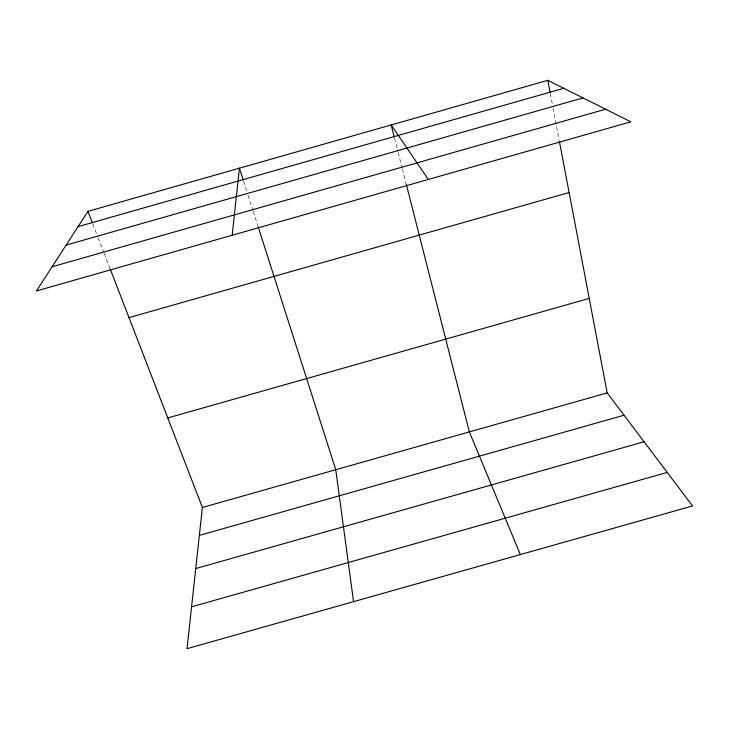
<?xml version="1.0" encoding="UTF-8"?>
<svg xmlns="http://www.w3.org/2000/svg" width="729" height="729" viewBox="0 0 729 729"><rect width="100%" height="100%" fill="white"/><g stroke="black" fill="none" stroke-linecap="round" stroke-linejoin="round"><path stroke-width="0.55" stroke-dasharray="3.65 2.73" d="M92.811 223.967L97.695 236.597M98.096 237.645L103.791 252.38M104.201 253.428L110.298 269.211M243.577 181.166L247.723 194.151M248.07 195.235L252.917 210.389M253.255 211.465L257.756 225.534M394.544 138.164L397.916 151.386M398.189 152.489L402.126 167.916M402.399 169.01L406.326 184.437M550.331 93.649L552.864 106.981M553.074 108.092L559.189 140.305"/><path stroke-width="1.09" d="M232.168 235.257L239.431 168.18L243.231 180.081M110.298 269.211L202.389 507.484L187.034 648.673L692.55 505.953L607.184 392.895L559.407 141.417M87.936 211.346L36.45 290.953L630.858 121.816L547.798 80.327L87.936 211.346L92.401 222.919M78.03 226.646L563.754 88.291M66.093 245.108L583.009 97.914M52.087 266.778L605.617 109.204M129.006 317.616L569.112 192.511M167.779 417.945L589.232 298.407M202.389 507.484L607.184 392.895M199.354 535.396L624.051 415.229M195.746 568.556L644.099 441.783M191.59 606.82L667.235 472.419M428.324 179.443L391.181 124.941L394.261 137.061M520.36 554.569L469.348 431.914L406.326 184.437M258.102 226.619L335.768 469.722L353.547 601.662M547.798 80.327L550.113 92.547"/></g></svg>
